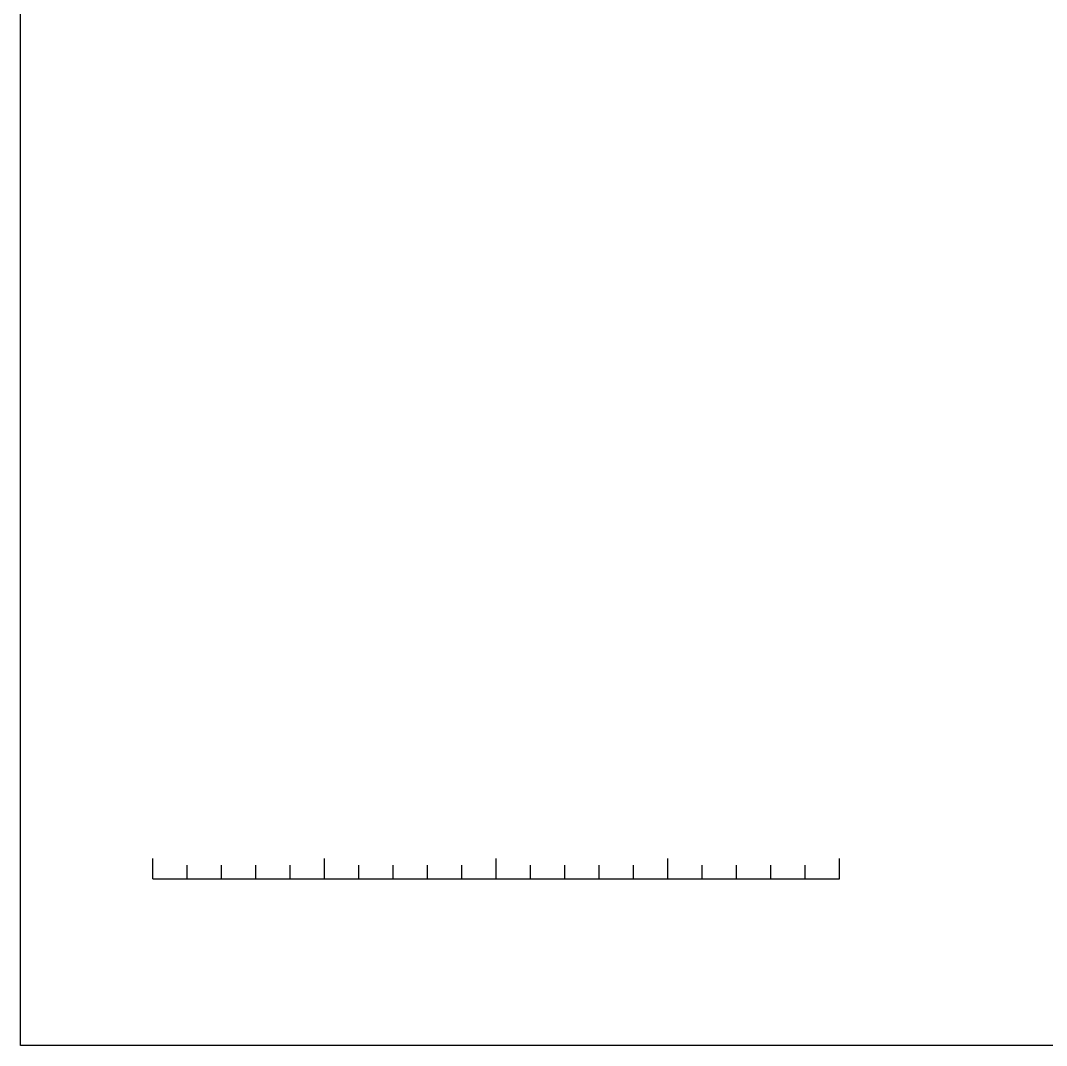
# Model space of a CAD drawing. Header units: millimetres. Extents: x 2 to 2848, y 1 to 2248.
# Drawn here: x 1.5 to 300.2, y 1.5 to 300.1 of the extents above; entities that cross this region are included whole.
import ezdxf

# ---------------------------------------------------------------- set-up
doc = ezdxf.new("R2010")
doc.units = ezdxf.units.MM
doc.layers.add('海洋', color=7, linetype='CONTINUOUS')
doc.layers.add('縮尺', color=7, linetype='CONTINUOUS')

msp = doc.modelspace()

# ---------------------------------------------------------------- linework, layer by layer
at = {"layer": '海洋', "color": 1}
msp.add_lwpolyline([(1.5, 2248.49997), (2848.5, 2248.49997), (2848.5, 1.49997), (1.5, 1.49997)], close=True, dxfattribs=at)
at = {"layer": '縮尺', "color": 7}
for points in [[(40, 50.000076), (40, 56.000076)], [(50, 50.000076), (50, 54.000076)], [(60, 50.000076), (60, 54.000076)], [(70, 50.000076), (70, 54.000076)], [(80, 50.000076), (80, 54.000076)], [(90, 50.000076), (90, 56.000076)], [(100, 50.000076), (100, 54.000076)], [(110, 50.000076), (110, 54.000076)], [(120, 50.000076), (120, 54.000076)], [(130, 50.000076), (130, 54.000076)], [(140, 50.000076), (140, 56.000076)], [(150, 50.000076), (150, 54.000076)], [(160, 50.000076), (160, 54.000076)], [(170, 50.000076), (170, 54.000076)], [(180, 50.000076), (180, 54.000076)], [(190, 50.000076), (190, 56.000076)], [(200, 50.000076), (200, 54.000076)], [(210, 50.000076), (210, 54.000076)], [(220, 50.000076), (220, 54.000076)], [(230, 50.000076), (230, 54.000076)], [(240, 50.000076), (240, 56.000076)], [(40, 50.000076), (240, 50.000076)]]:
    msp.add_lwpolyline(points, dxfattribs=at)

doc.saveas('drawing.dxf')
